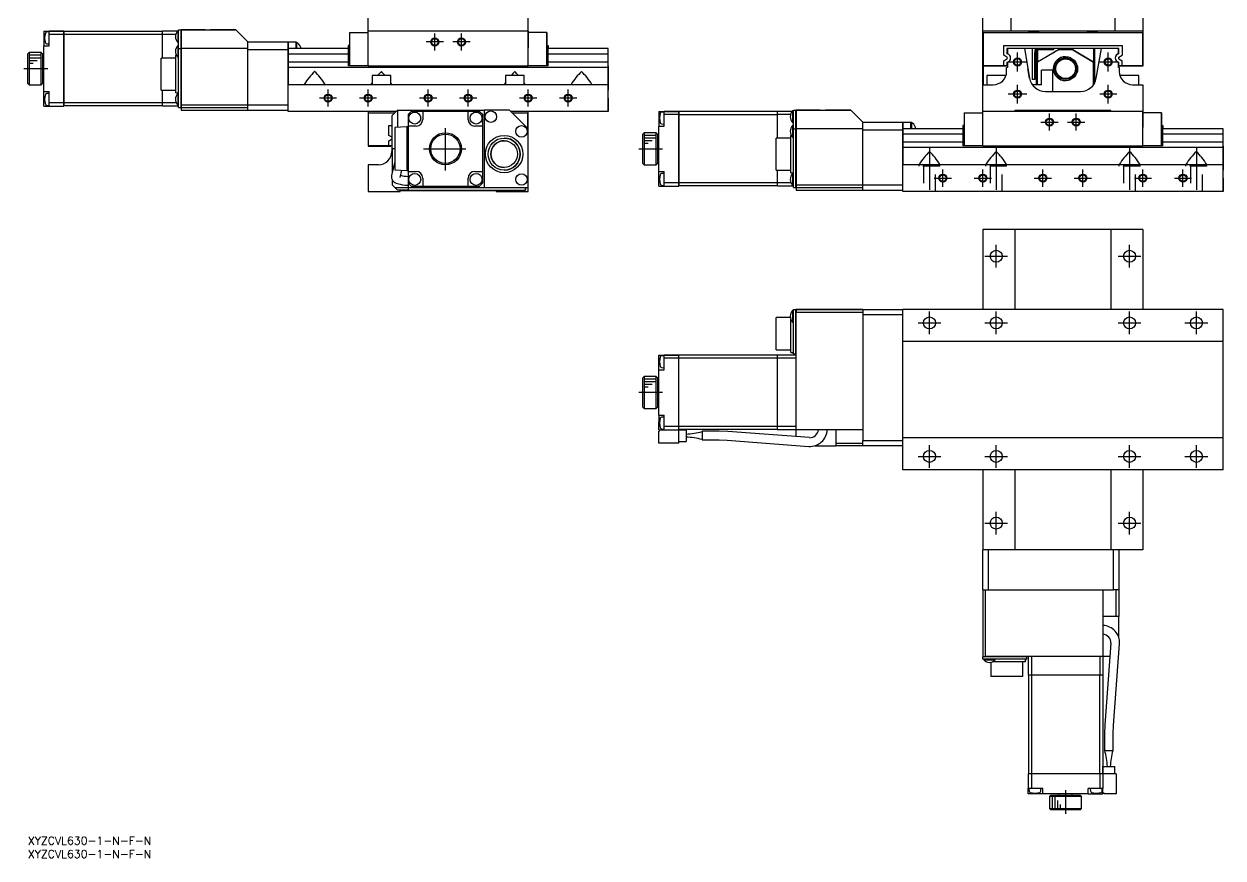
# Model space of a CAD drawing. Extents: x -1 to 917, y -8 to 763.
# Drawn here: x -1.5 to 447.9, y -8 to 304.5 of the extents above; entities that cross this region are included whole.
import ezdxf

# ---------------------------------------------------------------- set-up
doc = ezdxf.new("R2010")
doc.units = 0
doc.header["$LTSCALE"] = 0.5
doc.linetypes.add('CENTER', pattern=[50.8, 31.75, -6.35, 6.35, -6.35])
doc.linetypes.add('DASHED', pattern=[19.05, 12.7, -6.35])
for name, color, linetype in [('MSM_CENTER', 1, 'CENTER'), ('MSM_CONTINUOUS', 7, 'CONTINUOUS'), ('MSM_DASHED', 4, 'DASHED'), ('MSM_NARROW', 5, 'CONTINUOUS'), ('MSM_PART_NUMBER', 7, 'CONTINUOUS')]:
    doc.layers.add(name, color=color, linetype=linetype)
doc.styles.get("Standard").update_dxf_attribs({"font": 'txt.shx', "height": 3, "bigfont": 'bigfont.shx'})

# ---------------------------------------------------------------- blocks, each defined once
blk = doc.blocks.new('*U2')
at = {"layer": 'MSM_PART_NUMBER'}
blk.add_text('XYZCVL630-1-N-F-N', height=3, dxfattribs=at).set_placement((0, -3))
blk = doc.blocks.new('*U3')
at = {"layer": 'MSM_PART_NUMBER'}
blk.add_text('XYZCVL630-1-N-F-N', height=3, dxfattribs=at).set_placement((0, -8))

msp = doc.modelspace()

# ---------------------------------------------------------------- linework, layer by layer
at = {"layer": 'MSM_CENTER'}
for p, q in [((155.73, 297.8), (149.27, 297.8)), ((152.5, 294.57), (152.5, 301.03)), ((165.73, 297.8), (159.27, 297.8)), ((162.5, 294.57), (162.5, 301.03)), ((370.93, 286.8), (370.93, 293.8)), ((404.93, 286.8), (404.93, 293.8)), ((7.45, 287.8), (-1.45, 287.8)), ((374.43, 290.3), (367.43, 290.3)), ((408.43, 290.3), (401.43, 290.3)), ((112.5, 273.57), (112.5, 280.03)), ((127.5, 273.57), (127.5, 280.03)), ((150, 273.57), (150, 280.03)), ((165, 273.57), (165, 280.03)), ((187.5, 273.57), (187.5, 280.03)), ((202.5, 273.57), (202.5, 280.03)), ((370.93, 274.8), (370.93, 281.8)), ((404.93, 274.8), (404.93, 281.8)), ((115.73, 276.8), (109.27, 276.8)), ((130.73, 276.8), (124.27, 276.8)), ((153.23, 276.8), (146.77, 276.8)), ((168.23, 276.8), (161.77, 276.8)), ((190.73, 276.8), (184.27, 276.8)), ((205.73, 276.8), (199.27, 276.8)), ((374.43, 278.3), (367.43, 278.3)), ((408.16, 278.3), (401.7, 278.3)), ((382.93, 264.57), (382.93, 271.03)), ((392.93, 264.57), (392.93, 271.03)), ((156.5, 249.6), (156.5, 266)), ((379.7, 267.8), (386.16, 267.8)), ((389.7, 267.8), (396.16, 267.8)), ((148.3, 257.8), (164.7, 257.8)), ((228.98, 257.8), (237.88, 257.8)), ((337.93, 258.3), (337.93, 239.8)), ((362.93, 258.3), (362.93, 239.8)), ((412.93, 258.3), (412.93, 239.8)), ((437.93, 258.3), (437.93, 239.8)), ((342.93, 243.57), (342.93, 250.03)), ((357.93, 243.57), (357.93, 250.03)), ((380.43, 243.57), (380.43, 250.03)), ((395.43, 243.57), (395.43, 250.03)), ((417.93, 243.57), (417.93, 250.03)), ((432.93, 243.57), (432.93, 250.03)), ((339.7, 246.8), (346.16, 246.8)), ((354.7, 246.8), (361.16, 246.8)), ((377.2, 246.8), (383.66, 246.8)), ((392.2, 246.8), (398.66, 246.8)), ((414.7, 246.8), (421.16, 246.8)), ((429.7, 246.8), (436.16, 246.8)), ((362.93, 213.25), (362.93, 221.75)), ((412.93, 213.25), (412.93, 221.75)), ((358.68, 217.5), (367.18, 217.5)), ((408.68, 217.5), (417.18, 217.5)), ((337.93, 188.25), (337.93, 196.75)), ((362.93, 188.25), (362.93, 196.75)), ((412.93, 188.25), (412.93, 196.75)), ((437.93, 188.25), (437.93, 196.75)), ((333.68, 192.5), (342.18, 192.5)), ((358.68, 192.5), (367.18, 192.5)), ((408.68, 192.5), (417.18, 192.5)), ((433.68, 192.5), (442.18, 192.5)), ((237.88, 166.5), (228.98, 166.5)), ((337.93, 138.25), (337.93, 146.75)), ((362.93, 138.25), (362.93, 146.75)), ((412.93, 138.25), (412.93, 146.75)), ((437.93, 138.25), (437.93, 146.75)), ((333.68, 142.5), (342.18, 142.5)), ((358.68, 142.5), (367.18, 142.5)), ((408.68, 142.5), (417.18, 142.5)), ((433.68, 142.5), (442.18, 142.5)), ((362.93, 113.25), (362.93, 121.75)), ((412.93, 113.25), (412.93, 121.75)), ((358.68, 117.5), (367.18, 117.5)), ((408.68, 117.5), (417.18, 117.5)), ((388.93, 17.45), (388.93, 8.55))]:
    msp.add_line(p, q, dxfattribs=at)
at = {"layer": 'MSM_CONTINUOUS'}
for p, q in [((127.5, 288.8), (127.5, 311.8)), ((187.5, 288.8), (187.5, 311.8)), ((357.93, 288.8), (357.93, 311.8)), ((368.43, 311.8), (368.43, 301.8)), ((407.43, 311.8), (407.43, 301.8)), ((417.93, 311.8), (417.93, 288.8)), ((417.93, 311.8), (417.93, 299.3)), ((6, 301.8), (6, 296.3)), ((6, 301.8), (13.5, 301.8)), ((8, 301.55), (7.01, 301.46)), ((13.5, 301.8), (8, 301.8)), ((8, 296.3), (8, 301.8)), ((13.5, 301.8), (13.5, 273.8)), ((13.5, 273.8), (13.5, 301.8)), ((50.5, 301.7), (13.5, 301.7)), ((50.5, 301.7), (13.5, 301.7)), ((56.06, 301.8), (50.5, 301.8)), ((50.5, 291.8), (50.5, 301.8)), ((56.06, 301.8), (50.5, 301.8)), ((56.5, 301.95), (56.21, 301.95)), ((56.21, 301.95), (56.21, 297.65)), ((56.5, 273.3), (56.5, 302.3)), ((56.5, 302.3), (57.4, 302.3)), ((57.5, 302.2), (57.4, 302.3)), ((57.4, 273.3), (57.4, 302.3)), ((57.5, 302.3), (57.5, 273.3)), ((57.5, 302.3), (78, 302.3)), ((66.5, 302.3), (57.5, 302.3)), ((78, 302.3), (68.5, 302.3)), ((78, 302.3), (82.5, 297.8)), ((82.5, 297.8), (78, 302.3)), ((120.5, 301.3), (120.5, 288.9)), ((120.5, 301.3), (127.5, 301.3)), ((187.5, 301.8), (127.5, 301.8)), ((187.5, 301.45), (187.5, 301.8)), ((187.5, 301.8), (187.5, 295.6)), ((194.5, 301.3), (187.5, 301.3)), ((194.5, 288.9), (194.5, 301.3)), ((194.5, 301.3), (194.5, 295.3)), ((375.13, 301.8), (357.93, 301.8)), ((358.13, 301.3), (417.73, 301.3)), ((358.13, 288.9), (358.13, 301.3)), ((397.13, 301.8), (375.13, 301.8)), ((375.13, 301.45), (375.13, 301.8)), ((375.13, 301.45), (375.13, 301.8)), ((378.73, 301.45), (375.13, 301.45)), ((378.73, 301.8), (378.73, 301.45)), ((417.93, 301.8), (397.13, 301.8)), ((397.13, 301.45), (397.13, 301.8)), ((397.13, 301.45), (397.13, 301.8)), ((400.73, 301.45), (397.13, 301.45)), ((400.73, 301.8), (400.73, 301.45)), ((417.73, 301.3), (417.73, 288.9)), ((7.01, 297.13), (8, 297.05)), ((13.5, 300.6), (8, 300.6)), ((50.5, 300.56), (13.5, 300.56)), ((55.41, 300.6), (50.5, 300.6)), ((56.21, 297.65), (56.5, 297.65)), ((82.5, 272.3), (82.5, 297.8)), ((82.5, 297.8), (100.5, 297.8)), ((97.5, 271.8), (97.5, 297.8)), ((97.5, 291.8), (97.5, 297.8)), ((97.5, 297.7), (97.5, 281.8)), ((100.5, 297.8), (100.5, 295.3)), ((100.5, 295.3), (100.5, 297.8)), ((100.7, 297.65), (100.5, 297.65)), ((100.7, 297.65), (100.7, 295.3)), ((0.5, 293.8), (0, 293.3)), ((0, 282.3), (0, 293.3)), ((5, 293.8), (0.5, 293.8)), ((0.5, 293.8), (0.5, 281.8)), ((5, 281.8), (5, 293.8)), ((5.5, 293.3), (5, 293.8)), ((5.5, 293.3), (5.5, 282.3)), ((6, 279.3), (6, 296.3)), ((6, 296.3), (8, 296.3)), ((55.5, 278.8), (55.5, 292.8)), ((55.7, 292.8), (55.5, 292.8)), ((56.5, 296.45), (56.21, 296.45)), ((56.21, 296.45), (56.21, 292.15)), ((56.21, 292.15), (56.5, 292.15)), ((56.5, 295.3), (57.4, 295.3)), ((57.5, 295.26), (57.4, 295.3)), ((82.5, 295.3), (57.5, 295.3)), ((97.5, 294.8), (82.5, 294.8)), ((120, 295.3), (97.5, 295.3)), ((97.5, 293.33), (120, 293.33)), ((102.15, 296.02), (102.15, 295.3)), ((120.5, 296.5), (120, 296.5)), ((120, 296.5), (120, 288.9)), ((120.5, 292.82), (120, 292.82)), ((194.5, 296.5), (195, 296.5)), ((194.5, 292.82), (195, 292.82)), ((195, 288.9), (195, 296.5)), ((195, 296.5), (195, 295.3)), ((217.5, 295.3), (195, 295.3)), ((195, 293.33), (217.5, 293.33)), ((217.5, 271.8), (217.5, 295.3)), ((217.5, 291.8), (217.5, 295.3)), ((217.5, 291.8), (217.5, 295.3)), ((365.73, 296.5), (410.13, 296.5)), ((365.73, 292.82), (365.73, 296.5)), ((366.92, 292.13), (365.73, 292.82)), ((373.48, 295.3), (366.93, 295.3)), ((366.93, 295.3), (366.93, 293.37)), ((367.13, 295.3), (367.13, 293.33)), ((373.48, 295.3), (375.43, 284.26)), ((408.73, 295.3), (373.48, 295.3)), ((373.48, 295.3), (374.89, 287.3)), ((376.43, 295.3), (376.43, 283.8)), ((384.43, 294.8), (377.43, 294.8)), ((377.43, 294.8), (377.43, 283.8)), ((377.43, 294.8), (377.43, 293.8)), ((377.43, 283.8), (377.43, 293.8)), ((377.93, 294.8), (377.93, 281.8)), ((386.22, 294.8), (378.43, 290.3)), ((378.43, 294.8), (378.43, 290.3)), ((384.43, 295.3), (384.43, 294.8)), ((384.43, 295.3), (384.43, 294.8)), ((391.64, 294.8), (386.22, 294.8)), ((399.43, 290.3), (391.64, 294.8)), ((391.64, 294.8), (399.43, 290.3)), ((399.43, 295.3), (399.43, 290.3)), ((399.43, 295.3), (399.43, 290.3)), ((399.93, 282.7), (399.93, 295.3)), ((399.93, 283.3), (399.93, 295.3)), ((400.43, 284.26), (402.38, 295.3)), ((408.93, 295.3), (408.73, 295.3)), ((408.73, 293.33), (408.73, 295.3)), ((408.73, 293.33), (408.73, 295.3)), ((408.93, 294.8), (408.73, 295)), ((408.73, 295), (408.93, 294.8)), ((408.83, 293.36), (408.83, 295.3)), ((408.93, 293.37), (408.93, 295.3)), ((408.94, 292.13), (410.13, 292.82)), ((410.13, 296.5), (410.13, 292.82)), ((417.93, 296.3), (417.93, 288.8)), ((6, 290.3), (5.5, 290.3)), ((50, 279.8), (50, 291.8)), ((55.5, 291.8), (50, 291.8)), ((120, 290.26), (97.5, 290.26)), ((217.5, 288.3), (97.5, 288.3)), ((120.5, 290.77), (120, 290.77)), ((127.5, 288.9), (120, 288.9)), ((187.5, 288.8), (127.5, 288.8)), ((195, 288.9), (187.5, 288.9)), ((194.5, 290.77), (195, 290.77)), ((217.5, 290.26), (195, 290.26)), ((217.5, 288.8), (217.5, 281.8)), ((217.5, 288.3), (217.5, 288.8)), ((366.53, 288.8), (357.93, 288.8)), ((357.93, 281.8), (357.93, 288.8)), ((358.03, 288.8), (358.03, 281.8)), ((366.93, 288.9), (358.13, 288.9)), ((365.73, 290.77), (366.92, 291.46)), ((365.73, 288.9), (365.73, 290.77)), ((366.53, 288.9), (366.53, 288.8)), ((366.53, 288.9), (366.53, 288.8)), ((367.13, 288.3), (366.83, 288.3)), ((366.83, 286.8), (366.83, 288.3)), ((366.93, 290.22), (366.93, 288.9)), ((367.13, 290.26), (367.13, 288.3)), ((374.8, 287.8), (375.43, 284.26)), ((374.8, 287.8), (374.89, 287.3)), ((374.89, 287.3), (374.8, 287.8)), ((374.89, 287.3), (374.8, 287.8)), ((378.43, 281.8), (378.43, 290.3)), ((399.43, 281.85), (399.43, 290.3)), ((399.43, 281.85), (399.43, 290.3)), ((408.73, 288.3), (408.73, 290.26)), ((408.73, 288.3), (408.73, 290.26)), ((409.03, 288.3), (408.73, 288.3)), ((408.83, 288.3), (408.83, 290.24)), ((408.93, 288.9), (408.93, 290.22)), ((417.73, 288.9), (408.93, 288.9)), ((408.93, 288.9), (408.93, 288.3)), ((408.94, 291.46), (410.13, 290.77)), ((409.03, 288.3), (409.03, 286.8)), ((409.03, 288.3), (409.03, 286.8)), ((409.33, 288.8), (409.33, 288.9)), ((417.93, 288.8), (409.33, 288.8)), ((410.13, 288.9), (410.13, 290.77)), ((5.5, 285.3), (6, 285.3)), ((129, 285.3), (129, 281.8)), ((136, 285.3), (129, 285.3)), ((136, 281.8), (136, 285.3)), ((186, 285.3), (179, 285.3)), ((179, 285.3), (179, 281.8)), ((186, 281.8), (186, 285.3)), ((217.5, 284.26), (217.5, 279.8)), ((366.43, 285.3), (359.43, 285.3)), ((359.43, 285.3), (359.43, 281.8)), ((366.43, 284.84), (366.43, 285.3)), ((374.89, 287.3), (374.93, 287.3)), ((374.93, 287.09), (374.93, 287.3)), ((374.93, 287.09), (374.93, 287.3)), ((375.43, 284.26), (374.93, 287.09)), ((375.43, 284.26), (374.93, 287.09)), ((374.93, 287.09), (375.43, 284.26)), ((374.93, 287.09), (375.43, 284.26)), ((377.43, 283.8), (376.43, 283.8)), ((384.13, 287.3), (379.93, 287.3)), ((379.93, 281.8), (379.93, 287.3)), ((384.13, 279.3), (384.13, 287.3)), ((384.13, 279.3), (384.13, 287.3)), ((399.93, 283.3), (399.43, 283.3)), ((399.93, 282.7), (399.93, 283.3)), ((416.43, 285.3), (409.43, 285.3)), ((409.43, 285.3), (409.43, 284.84)), ((416.43, 281.8), (416.43, 285.3)), ((0, 282.3), (0.5, 281.8)), ((0.5, 281.8), (5, 281.8)), ((5, 281.8), (5.5, 282.3)), ((6, 273.8), (6, 279.3)), ((6, 279.3), (8, 279.3)), ((8, 273.8), (8, 279.3)), ((50, 279.8), (55.5, 279.8)), ((50.5, 273.8), (50.5, 279.8)), ((55.5, 278.8), (56.5, 278.8)), ((217.5, 281.8), (97.5, 281.8)), ((103.76, 281.8), (103.6, 281.93)), ((111.24, 281.8), (111.4, 281.93)), ((128.76, 281.8), (128.6, 281.93)), ((136.24, 281.8), (136.4, 281.93)), ((178.76, 281.8), (178.6, 281.93)), ((186.24, 281.8), (186.4, 281.93)), ((203.76, 281.8), (203.6, 281.93)), ((211.24, 281.8), (211.4, 281.93)), ((217.5, 281.8), (217.5, 279.8)), ((357.93, 281.8), (361.83, 281.8)), ((357.93, 271.8), (357.93, 281.8)), ((379.93, 281.8), (376.46, 281.8)), ((381.34, 279.3), (394.52, 279.3)), ((414.03, 281.8), (417.93, 281.8)), ((417.93, 281.8), (417.93, 271.8)), ((417.93, 281.8), (417.93, 278.3)), ((8, 278.55), (7.01, 278.46)), ((7.01, 274.13), (8, 274.05)), ((13.5, 275), (8, 275)), ((50.5, 275.04), (13.5, 275.04)), ((55.6, 275), (50.5, 275)), ((56.5, 278.45), (56.21, 278.45)), ((56.21, 278.45), (56.21, 274.15)), ((56.21, 274.15), (56.5, 274.15)), ((57.5, 274.3), (97.5, 274.3)), ((217.5, 276.8), (217.5, 271.8)), ((417.93, 275.3), (417.93, 271.8)), ((6, 273.8), (13.5, 273.8)), ((50.5, 273.9), (13.5, 273.9)), ((56.5, 273.8), (50.5, 273.8)), ((56.5, 273.3), (57.4, 273.3)), ((57.4, 273.3), (57.5, 273.4)), ((57.5, 273.3), (82.5, 273.3)), ((57.5, 273.2), (57.6, 273.3)), ((57.5, 273.2), (57.5, 272.3)), ((57.5, 272.3), (97.5, 272.3)), ((138, 271.8), (97.5, 271.8)), ((127.5, 271.8), (127.5, 258.8)), ((127.7, 258.9), (127.7, 271.3)), ((127.7, 271.3), (137.5, 271.3)), ((136.5, 270.3), (138.5, 272.3)), ((136.5, 257.8), (136.5, 270.3)), ((138.5, 272.3), (171, 272.3)), ((138.5, 272.3), (138.5, 265.77)), ((143.7, 271.8), (142.5, 270.6)), ((142.5, 270.6), (142.5, 266.3)), ((148, 271.8), (143.7, 271.8)), ((148, 271.8), (148, 268.8)), ((169.3, 271.8), (148, 271.8)), ((165, 268.8), (165, 271.8)), ((170.5, 270.6), (169.3, 271.8)), ((170.5, 245), (170.5, 270.6)), ((171, 272.3), (171, 243.3)), ((180.5, 272.3), (171, 272.3)), ((187.5, 265.3), (180.5, 272.3)), ((217.5, 271.8), (181, 271.8)), ((181.5, 271.3), (187.3, 271.3)), ((187.3, 271.3), (187.3, 265.5)), ((187.5, 269.3), (187.5, 271.8)), ((187.5, 265.3), (187.5, 271.8)), ((217.5, 271.8), (217.5, 272.1)), ((236.43, 271.8), (243.93, 271.8)), ((236.43, 271.8), (236.43, 266.3)), ((238.43, 271.55), (237.44, 271.46)), ((243.93, 271.8), (238.43, 271.8)), ((238.43, 266.3), (238.43, 271.8)), ((243.93, 270.6), (238.43, 270.6)), ((243.93, 271.8), (243.93, 243.8)), ((243.93, 243.8), (243.93, 271.8)), ((280.93, 271.7), (243.93, 271.7)), ((280.93, 271.7), (243.93, 271.7)), ((280.93, 270.56), (243.93, 270.56)), ((286.49, 271.8), (280.93, 271.8)), ((280.93, 261.8), (280.93, 271.8)), ((286.49, 271.8), (280.93, 271.8)), ((285.84, 270.6), (280.93, 270.6)), ((286.93, 271.95), (286.64, 271.95)), ((286.64, 271.95), (286.64, 267.65)), ((286.93, 272.3), (287.83, 272.3)), ((286.93, 243.3), (286.93, 272.3)), ((287.93, 272.2), (287.83, 272.3)), ((287.83, 243.3), (287.83, 272.3)), ((287.93, 272.3), (308.43, 272.3)), ((287.93, 272.3), (287.93, 243.3)), ((296.93, 272.3), (287.93, 272.3)), ((308.43, 272.3), (298.93, 272.3)), ((308.43, 272.3), (312.93, 267.8)), ((312.93, 267.8), (308.43, 272.3)), ((350.93, 271.3), (357.93, 271.3)), ((350.93, 271.3), (350.93, 258.9)), ((369.93, 271.8), (357.93, 271.8)), ((357.93, 258.8), (357.93, 271.8)), ((405.93, 272.1), (369.93, 272.1)), ((369.93, 272.1), (369.93, 271.8)), ((369.93, 272.1), (369.93, 271.8)), ((417.93, 271.8), (369.93, 271.8)), ((405.93, 271.8), (405.93, 272.1)), ((417.93, 258.8), (417.93, 271.8)), ((417.93, 271.45), (417.93, 271.8)), ((417.93, 271.8), (417.93, 265.8)), ((424.93, 271.3), (417.93, 271.3)), ((424.93, 258.9), (424.93, 271.3)), ((424.93, 271.3), (424.93, 265.3)), ((135.3, 262.82), (135.3, 266.5)), ((135.3, 266.5), (136.5, 266.5)), ((142, 266.01), (137.5, 265.7)), ((137.5, 265.7), (137.5, 249.9)), ((142.5, 266.05), (142, 266.01)), ((142, 266.01), (142, 249.58)), ((145.5, 266.3), (142.5, 266.3)), ((142.5, 266.3), (142.5, 249.3)), ((170.5, 266.3), (167.5, 266.3)), ((170.5, 249.3), (170.5, 266.3)), ((187.5, 265.3), (187.5, 266.3)), ((187.5, 243.3), (187.5, 265.3)), ((236.43, 266.3), (238.43, 266.3)), ((236.43, 249.3), (236.43, 266.3)), ((237.44, 267.13), (238.43, 267.05)), ((286.64, 267.65), (286.93, 267.65)), ((286.93, 266.45), (286.64, 266.45)), ((286.64, 266.45), (286.64, 262.15)), ((286.93, 265.3), (287.83, 265.3)), ((287.93, 265.26), (287.83, 265.3)), ((312.93, 265.3), (287.93, 265.3)), ((312.93, 267.8), (327.93, 267.8)), ((312.93, 242.3), (312.93, 267.8)), ((327.93, 267.8), (330.93, 267.8)), ((327.93, 241.8), (327.93, 267.8)), ((327.93, 265.3), (327.93, 267.8)), ((327.93, 267.7), (327.93, 251.8)), ((327.93, 263.3), (327.93, 265.3)), ((350.43, 265.3), (327.93, 265.3)), ((330.93, 265.3), (330.93, 267.8)), ((330.93, 267.8), (330.93, 265.3)), ((331.13, 267.65), (330.93, 267.65)), ((331.13, 267.65), (331.13, 265.3)), ((332.58, 266.02), (332.58, 265.3)), ((350.93, 266.5), (350.43, 266.5)), ((350.43, 266.5), (350.43, 258.9)), ((424.93, 266.5), (425.43, 266.5)), ((425.43, 258.9), (425.43, 266.5)), ((425.43, 266.5), (425.43, 265.3)), ((447.93, 265.3), (425.43, 265.3)), ((447.93, 241.8), (447.93, 265.3)), ((447.93, 261.8), (447.93, 265.3)), ((447.93, 261.8), (447.93, 265.3)), ((136.49, 262.13), (135.3, 262.82)), ((135.3, 260.77), (136.49, 261.46)), ((135.3, 258.9), (135.3, 260.77)), ((230.93, 263.8), (230.43, 263.3)), ((230.43, 252.3), (230.43, 263.3)), ((235.43, 263.8), (230.93, 263.8)), ((230.93, 263.8), (230.93, 251.8)), ((235.43, 251.8), (235.43, 263.8)), ((235.93, 263.3), (235.43, 263.8)), ((235.93, 263.3), (235.93, 252.3)), ((280.43, 249.8), (280.43, 261.8)), ((285.93, 261.8), (280.43, 261.8)), ((285.93, 248.8), (285.93, 262.8)), ((286.13, 262.8), (285.93, 262.8)), ((286.64, 262.15), (286.93, 262.15)), ((327.93, 264.8), (312.93, 264.8)), ((327.93, 263.33), (350.43, 263.33)), ((350.93, 262.82), (350.43, 262.82)), ((350.93, 260.77), (350.43, 260.77)), ((424.93, 262.82), (425.43, 262.82)), ((424.93, 260.77), (425.43, 260.77)), ((425.43, 263.33), (447.93, 263.33)), ((127.5, 258.8), (136.1, 258.8)), ((136.5, 258.9), (127.7, 258.9)), ((136.1, 258.8), (136.1, 258.9)), ((136.1, 258.8), (136.1, 258.9)), ((136.4, 258.3), (136.4, 256.8)), ((136.4, 258.3), (136.5, 258.3)), ((137.5, 257.8), (136.5, 257.8)), ((136.5, 257.8), (136.5, 248.77)), ((236.43, 260.3), (235.93, 260.3)), ((350.43, 260.26), (327.93, 260.26)), ((447.93, 258.3), (327.93, 258.3)), ((357.93, 258.9), (350.43, 258.9)), ((417.93, 258.8), (357.93, 258.8)), ((425.43, 258.9), (417.93, 258.9)), ((447.93, 260.26), (425.43, 260.26)), ((447.93, 258.8), (447.93, 251.8)), ((447.93, 258.3), (447.93, 258.8)), ((127.5, 251.8), (127.5, 241.8)), ((131.4, 251.8), (127.5, 251.8)), ((137.5, 253.06), (136.28, 247.82)), ((230.43, 252.3), (230.93, 251.8)), ((230.93, 251.8), (235.43, 251.8)), ((235.43, 251.8), (235.93, 252.3)), ((235.93, 255.3), (236.43, 255.3)), ((447.93, 251.8), (327.93, 251.8)), ((334.19, 251.8), (334.03, 251.93)), ((341.67, 251.8), (341.83, 251.93)), ((359.19, 251.8), (359.03, 251.93)), ((366.67, 251.8), (366.83, 251.93)), ((409.19, 251.8), (409.03, 251.93)), ((416.67, 251.8), (416.83, 251.93)), ((434.19, 251.8), (434.03, 251.93)), ((441.67, 251.8), (441.83, 251.93)), ((447.93, 254.26), (447.93, 249.8)), ((447.93, 251.8), (447.93, 249.8)), ((137.5, 249.9), (142, 249.58)), ((139.49, 247.07), (140.11, 249.72)), ((142, 249.58), (142.5, 249.55)), ((142.5, 249.3), (145.5, 249.3)), ((142.5, 249.3), (142.5, 245)), ((167.5, 249.3), (170.5, 249.3)), ((170.5, 245), (170.5, 249.3)), ((236.43, 249.3), (238.43, 249.3)), ((236.43, 243.8), (236.43, 249.3)), ((238.43, 248.55), (237.44, 248.46)), ((238.43, 243.8), (238.43, 249.3)), ((280.43, 249.8), (285.93, 249.8)), ((280.93, 243.8), (280.93, 249.8)), ((285.93, 248.8), (286.93, 248.8)), ((286.93, 248.45), (286.64, 248.45)), ((286.64, 248.45), (286.64, 244.15)), ((136.5, 246.28), (136.5, 244.3)), ((136.5, 244.3), (138.5, 242.3)), ((137.5, 243.3), (142.5, 243.3)), ((142.5, 245), (143.7, 243.8)), ((142.5, 245), (142.5, 243.3)), ((142.5, 243.3), (171, 243.3)), ((142.5, 243.2), (142.6, 243.3)), ((142.5, 243.2), (142.5, 242.3)), ((186.5, 243.2), (142.5, 243.2)), ((143.7, 243.8), (148, 243.8)), ((148, 246.8), (148, 243.8)), ((148, 243.8), (169.3, 243.8)), ((165, 243.8), (165, 246.8)), ((169.3, 243.8), (170.5, 245)), ((169.3, 243.8), (170.5, 245)), ((171, 243.3), (187.5, 243.3)), ((186.5, 243.3), (186.5, 242.3)), ((186.5, 242.3), (186.5, 243.3)), ((187.5, 241.8), (187.5, 243.3)), ((187.5, 241.8), (187.5, 243.3)), ((236.43, 243.8), (243.93, 243.8)), ((237.44, 244.13), (238.43, 244.05)), ((243.93, 245), (238.43, 245)), ((280.93, 245.04), (243.93, 245.04)), ((280.93, 243.9), (243.93, 243.9)), ((286.03, 245), (280.93, 245)), ((286.93, 243.8), (280.93, 243.8)), ((286.64, 244.15), (286.93, 244.15)), ((286.93, 243.3), (287.83, 243.3)), ((287.83, 243.3), (287.93, 243.4)), ((287.93, 244.3), (327.93, 244.3)), ((287.93, 243.3), (312.93, 243.3)), ((287.93, 243.2), (288.03, 243.3)), ((287.93, 243.2), (287.93, 242.3)), ((447.93, 246.8), (447.93, 241.8)), ((127.5, 241.8), (139.5, 241.8)), ((142.5, 242.3), (138.5, 242.3)), ((139.5, 241.8), (139.5, 242.1)), ((139.5, 242.1), (175.5, 242.1)), ((139.5, 241.8), (139.5, 242.1)), ((142.5, 242.3), (186.5, 242.3)), ((175.5, 242.1), (175.5, 241.8)), ((175.5, 241.8), (187.5, 241.8)), ((287.93, 242.3), (327.93, 242.3)), ((447.93, 241.8), (327.93, 241.8)), ((447.93, 241.8), (447.93, 242.1)), ((357.93, 227.5), (357.93, 197.5)), ((369.93, 227.5), (357.93, 227.5)), ((369.93, 227.5), (369.93, 197.5)), ((405.93, 227.5), (369.93, 227.5)), ((405.93, 227.5), (405.93, 197.5)), ((417.93, 227.5), (405.93, 227.5)), ((417.93, 227.5), (417.93, 197.5)), ((280.43, 182.5), (280.43, 194.5)), ((285.77, 194.5), (280.43, 194.5)), ((285.93, 181.5), (285.93, 193.92)), ((286.64, 197.15), (286.64, 192.85)), ((286.93, 197.15), (286.64, 197.15)), ((286.93, 197.5), (287.83, 197.5)), ((286.93, 181), (286.93, 197.5)), ((286.93, 197.5), (287.83, 197.5)), ((287.83, 181), (287.83, 197.5)), ((287.83, 197.5), (287.93, 197.4)), ((287.93, 197.4), (287.83, 197.5)), ((287.93, 197.5), (287.93, 196.5)), ((287.93, 197.5), (312.93, 197.5)), ((312.93, 197.5), (287.93, 197.5)), ((287.93, 196.5), (312.93, 196.5)), ((287.93, 196.5), (288.03, 196.5)), ((287.93, 152.5), (287.93, 196.5)), ((288.03, 196.5), (312.93, 196.5)), ((312.93, 197.5), (312.93, 148.5)), ((312.93, 197.5), (327.93, 197.5)), ((327.93, 195.5), (312.93, 195.5)), ((447.93, 197.5), (327.93, 197.5)), ((327.93, 185.5), (327.93, 197.5)), ((447.93, 185.5), (447.93, 197.5)), ((286.64, 192.85), (286.93, 192.85)), ((447.93, 185.5), (327.93, 185.5)), ((327.93, 149.5), (327.93, 185.5)), ((447.93, 149.5), (447.93, 185.5)), ((236.43, 180.5), (243.93, 180.5)), ((236.43, 177.5), (236.43, 180.5)), ((238.43, 180.25), (237.44, 180.16)), ((238.43, 179.3), (238.43, 180.5)), ((243.93, 180.5), (238.43, 180.5)), ((243.93, 179.3), (243.93, 180.5)), ((280.93, 180.4), (243.93, 180.4)), ((280.93, 180.4), (243.93, 180.4)), ((280.43, 182.5), (285.93, 182.5)), ((280.93, 179.3), (280.93, 180.5)), ((287.93, 180.5), (280.93, 180.5)), ((287.93, 180.5), (280.93, 180.5)), ((285.93, 181.5), (286.93, 181.5)), ((286.64, 181.5), (286.64, 181.35)), ((286.64, 181.35), (286.93, 181.35)), ((286.93, 181), (287.83, 181)), ((287.83, 181), (287.93, 181.1)), ((236.43, 158), (236.43, 177.5)), ((237.44, 175.84), (238.43, 175.75)), ((243.93, 179.3), (238.43, 179.3)), ((238.43, 175), (238.43, 179.3)), ((243.93, 153.7), (243.93, 179.3)), ((280.93, 179.26), (243.93, 179.26)), ((287.93, 179.3), (280.93, 179.3)), ((280.93, 153.7), (280.93, 179.3)), ((230.93, 172.5), (230.43, 172)), ((230.43, 161), (230.43, 172)), ((230.93, 172.5), (230.93, 160.5)), ((235.43, 172.5), (230.93, 172.5)), ((235.43, 160.5), (235.43, 172.5)), ((235.93, 172), (235.43, 172.5)), ((235.93, 172), (235.93, 161)), ((236.43, 175), (238.43, 175)), ((236.43, 169), (235.93, 169)), ((235.93, 164), (236.43, 164)), ((230.43, 161), (230.93, 160.5)), ((230.93, 160.5), (235.43, 160.5)), ((235.43, 160.5), (235.93, 161)), ((236.43, 158), (236.43, 155.5)), ((236.43, 158), (238.43, 158)), ((238.43, 153.7), (238.43, 158)), ((236.43, 152.5), (236.43, 155.5)), ((238.43, 157.25), (237.44, 157.16)), ((237.44, 152.84), (238.43, 152.75)), ((238.43, 152.5), (238.43, 153.7)), ((243.93, 153.7), (238.43, 153.7)), ((280.93, 153.74), (243.93, 153.74)), ((243.93, 147.5), (243.93, 153.7)), ((280.93, 152.5), (280.93, 153.7)), ((287.93, 153.7), (280.93, 153.7)), ((236.43, 152.5), (243.93, 152.5)), ((236.43, 147.5), (236.43, 152)), ((236.43, 152), (236.73, 152)), ((236.73, 152), (236.73, 152.5)), ((280.93, 152.6), (243.93, 152.6)), ((243.93, 152.5), (246.73, 152.5)), ((243.93, 152.5), (246.73, 152.5)), ((246.73, 152.5), (246.73, 148.1)), ((252.73, 151.95), (252.73, 148.65)), ((259.12, 151.95), (252.73, 151.95)), ((252.73, 148.65), (259.12, 148.65)), ((262.38, 151.83), (259.12, 151.95)), ((259.12, 148.65), (262.14, 148.54)), ((262.14, 148.54), (292.71, 146.24)), ((292.95, 149.53), (262.38, 151.83)), ((287.83, 152.5), (280.93, 152.5)), ((287.83, 152.5), (287.93, 152.6)), ((312.83, 152.5), (287.93, 152.5)), ((287.93, 149.91), (287.93, 152.5)), ((302.93, 146.5), (302.93, 152.5)), ((312.93, 152.5), (312.83, 152.5)), ((312.93, 146.5), (312.93, 148.5)), ((312.93, 148.5), (327.93, 148.5)), ((447.93, 149.5), (327.93, 149.5)), ((327.93, 137.5), (327.93, 149.5)), ((447.93, 137.5), (447.93, 149.5)), ((243.93, 147.5), (236.43, 147.5)), ((243.93, 148.1), (246.73, 148.1)), ((295, 146.5), (302.93, 146.5)), ((302.93, 147.5), (312.93, 147.5)), ((312.93, 146.5), (302.93, 146.5)), ((327.83, 146.5), (312.93, 146.5)), ((447.93, 137.5), (327.93, 137.5)), ((357.93, 137.5), (357.93, 107.5)), ((369.93, 137.5), (369.93, 107.5)), ((405.93, 137.5), (405.93, 107.5)), ((417.93, 137.5), (417.93, 107.5)), ((369.93, 107.5), (357.93, 107.5)), ((357.93, 92.5), (357.93, 107.5)), ((359.93, 107.5), (359.93, 92.5)), ((405.93, 107.5), (369.93, 107.5)), ((417.93, 107.5), (405.93, 107.5)), ((406.93, 92.5), (406.93, 107.5)), ((408.93, 107.5), (408.93, 92.5)), ((357.93, 92.5), (406.93, 92.5)), ((357.93, 92.5), (357.93, 67.5)), ((358.93, 67.6), (358.93, 92.5)), ((358.93, 67.5), (358.93, 92.5)), ((402.93, 92.5), (402.93, 92.4)), ((402.93, 92.4), (402.93, 67.5)), ((408.93, 92.5), (406.93, 92.5)), ((407.93, 82.5), (407.93, 92.5)), ((408.93, 92.5), (408.93, 82.5)), ((407.93, 82.5), (402.93, 82.5)), ((408.93, 82.5), (407.93, 82.5)), ((408.93, 74.57), (408.93, 82.5)), ((405.9, 72.53), (403.6, 41.96)), ((406.89, 41.71), (409.19, 72.28)), ((357.93, 67.5), (358.93, 67.5)), ((358.03, 67.5), (357.93, 67.4)), ((358.93, 67.5), (358.93, 67.6)), ((402.93, 67.5), (358.93, 67.5)), ((374.43, 67.4), (374.33, 67.5)), ((374.93, 67.5), (374.93, 60.5)), ((374.93, 67.5), (374.93, 60.5)), ((376.13, 67.5), (376.13, 60.5)), ((401.73, 67.5), (401.73, 60.5)), ((402.93, 67.4), (402.83, 67.5)), ((405.52, 67.5), (402.93, 67.5)), ((374.43, 67.4), (357.93, 67.4)), ((357.93, 66.5), (357.93, 67.4)), ((374.43, 66.5), (357.93, 66.5)), ((358.28, 66.5), (358.28, 66.21)), ((358.28, 66.21), (362.58, 66.21)), ((360.93, 65.34), (360.93, 60)), ((373.93, 65.5), (361.51, 65.5)), ((362.58, 66.21), (362.58, 66.5)), ((372.93, 60), (372.93, 65.5)), ((373.93, 65.5), (373.93, 66.5)), ((373.93, 66.21), (374.08, 66.21)), ((374.08, 66.21), (374.08, 66.5)), ((374.43, 66.5), (374.43, 67.4)), ((402.93, 67.4), (402.93, 60.5)), ((372.93, 60), (360.93, 60)), ((376.13, 60.5), (374.93, 60.5)), ((375.03, 60.5), (375.03, 23.5)), ((375.03, 60.5), (375.03, 23.5)), ((401.73, 60.5), (376.13, 60.5)), ((376.17, 60.5), (376.17, 23.5)), ((401.69, 60.5), (401.69, 23.5)), ((402.93, 60.5), (401.73, 60.5)), ((402.83, 60.5), (402.83, 23.5)), ((403.6, 41.96), (403.48, 38.69)), ((406.78, 38.69), (406.89, 41.71)), ((403.48, 38.69), (403.48, 32.3)), ((406.78, 32.3), (406.78, 38.69)), ((403.48, 32.3), (406.78, 32.3)), ((376.13, 23.5), (374.93, 23.5)), ((374.93, 23.5), (374.93, 18)), ((374.93, 23.5), (374.93, 18)), ((376.13, 23.5), (376.13, 18)), ((401.73, 23.5), (376.13, 23.5)), ((401.73, 23.5), (401.73, 18)), ((402.93, 23.5), (401.73, 23.5)), ((402.93, 26.3), (407.33, 26.3)), ((402.93, 23.5), (402.93, 26.3)), ((402.93, 23.5), (402.93, 18)), ((407.93, 23.5), (402.93, 23.5)), ((407.33, 23.5), (407.33, 26.3)), ((407.93, 23.5), (407.93, 16)), ((380.43, 18), (374.93, 18)), ((374.93, 16), (374.93, 18)), ((375.18, 18), (375.27, 17.01)), ((379.59, 17.01), (379.68, 18)), ((380.43, 16), (380.43, 18)), ((402.93, 18), (397.43, 18)), ((397.43, 16), (397.43, 18)), ((398.18, 18), (398.27, 17.01)), ((402.59, 17.01), (402.68, 18)), ((402.93, 16), (402.93, 18)), ((380.43, 16), (374.93, 16)), ((397.43, 16), (380.43, 16)), ((383.43, 15.5), (382.93, 15)), ((394.93, 15), (382.93, 15)), ((382.93, 15), (382.93, 10.5)), ((383.43, 15.5), (394.43, 15.5)), ((386.43, 16), (386.43, 15.5)), ((391.43, 15.5), (391.43, 16)), ((394.93, 15), (394.43, 15.5)), ((394.93, 10.5), (394.93, 15)), ((397.43, 16), (402.93, 16)), ((403.43, 16.3), (402.93, 16.3)), ((403.43, 16), (403.43, 16.3)), ((407.93, 16), (403.43, 16)), ((382.93, 10.5), (394.93, 10.5)), ((382.93, 10.5), (383.43, 10)), ((394.43, 10), (383.43, 10)), ((394.43, 10), (394.93, 10.5))]:
    msp.add_line(p, q, dxfattribs=at)
for centre, radius in [((152.5, 297.8), 1.23), ((162.5, 297.8), 1.23), ((388.93, 287.8), 4.5), ((370.93, 290.3), 1.23), ((388.93, 287.8), 4), ((388.93, 287.8), 3.7), ((404.93, 290.3), 1.23), ((370.93, 278.3), 1.23), ((404.93, 278.3), 1.23), ((112.5, 276.8), 1.23), ((127.5, 276.8), 1.23), ((150, 276.8), 1.23), ((165, 276.8), 1.23), ((187.5, 276.8), 1.23), ((202.5, 276.8), 1.23), ((145, 269.3), 2.25), ((168, 269.3), 2.25), ((173.5, 269.8), 2.15), ((185, 264.3), 2.15), ((382.93, 267.8), 1.23), ((392.93, 267.8), 1.23), ((156.5, 257.8), 6), ((156.5, 257.8), 5.5), ((178.5, 255.8), 7), ((178.5, 255.8), 6), ((178.5, 255.8), 5), ((145, 246.3), 2.25), ((168, 246.3), 2.25), ((185, 246.3), 2.15), ((342.93, 246.8), 1.23), ((357.93, 246.8), 1.23), ((380.43, 246.8), 1.23), ((395.43, 246.8), 1.23), ((417.93, 246.8), 1.23), ((432.93, 246.8), 1.23), ((362.93, 217.5), 2.25), ((412.93, 217.5), 2.25), ((337.93, 192.5), 2.25), ((362.93, 192.5), 2.25), ((412.93, 192.5), 2.25), ((437.93, 192.5), 2.25), ((337.93, 142.5), 2.25), ((362.93, 142.5), 2.25), ((412.93, 142.5), 2.25), ((437.93, 142.5), 2.25), ((362.93, 117.5), 2.25), ((412.93, 117.5), 2.25)]:
    msp.add_circle(centre, radius, dxfattribs=at)
for centre, radius, start, end in [((12.3, 299.3), 6, 162.3708, 197.6292), ((7.06, 300.96), 0.5, 95, 162.3708), ((58.3, 299.8), 3, 134.22, 225.78), ((7.06, 297.63), 0.5, 197.6292, 265), ((99.14, 294.8), 3.25, 22.061, 61.2734), ((58.3, 294.3), 3, 134.22, 225.78), ((366.73, 291.8), 0.388, 300, 60), ((366.73, 291.8), 1.59, 75.406, 82.7624), ((366.73, 291.8), 1.59, 284.594, 75.406), ((380.93, 294.8), 2.85, 180, 208.6943), ((388.93, 287.8), 7.5, 51.3689, 128.631), ((388.93, 287.8), 4.5, 90, 270), ((396.93, 294.8), 2.85, 331.3055, 10.1042), ((409.13, 291.8), 1.59, 97.2376, 262.7624), ((409.13, 291.8), 1.59, 104.594, 255.406), ((409.13, 291.8), 0.388, 120, 240), ((366.73, 291.8), 1.59, 277.2376, 284.594), ((129.93, 264.84), 31.38, 135.6092, 147.0188), ((85.07, 264.84), 31.38, 32.9812, 44.3908), ((154.93, 264.84), 31.38, 135.6092, 139.326), ((110.07, 264.84), 31.38, 40.674, 44.3908), ((204.93, 264.84), 31.38, 135.6092, 139.326), ((160.07, 264.84), 31.38, 40.674, 44.3908), ((229.93, 264.84), 31.38, 135.6092, 147.0188), ((185.07, 264.84), 31.38, 32.9812, 44.3908), ((361.83, 286.8), 5, 270, 0), ((381.34, 285.3), 6, 190, 270), ((381.34, 285.3), 6, 190, 270), ((394.52, 285.3), 6, 270, 350), ((414.03, 286.8), 5, 180.0003, 269.9997), ((414.03, 286.8), 5, 180, 270), ((154.93, 264.84), 31.38, 145.7006, 147.0188), ((110.07, 264.84), 31.38, 32.9812, 34.2994), ((204.93, 264.84), 31.38, 145.7006, 147.0188), ((160.07, 264.84), 31.38, 32.9812, 34.2994), ((380.93, 280.8), 2.85, 151.3058, 159.459), ((12.3, 276.3), 6, 162.3708, 197.6292), ((7.06, 277.96), 0.5, 95, 162.3708), ((7.06, 274.63), 0.5, 197.6292, 265), ((58.3, 276.3), 3, 134.22, 225.78), ((242.73, 269.3), 6, 162.3708, 197.6292), ((237.49, 270.96), 0.5, 95, 162.3708), ((288.73, 269.8), 3, 134.22, 225.78), ((145.5, 268.8), 2.5, 270, 360), ((167.5, 268.8), 2.5, 180, 270), ((237.49, 267.63), 0.5, 197.6292, 265), ((288.73, 264.3), 3, 134.22, 225.78), ((329.57, 264.8), 3.25, 22.061, 61.2734), ((178.5, 255.8), 5, 90, 270), ((178.5, 255.8), 6, 270, 90), ((131.4, 256.8), 5, 270, 0), ((360.36, 234.84), 31.38, 135.6092, 147.0188), ((315.5, 234.84), 31.38, 32.9812, 44.3908), ((385.36, 234.84), 31.38, 135.6092, 147.0188), ((340.5, 234.84), 31.38, 32.9812, 44.3908), ((435.36, 234.84), 31.38, 135.6092, 147.0188), ((390.5, 234.84), 31.38, 32.9812, 44.3908), ((460.36, 234.84), 31.38, 135.6092, 147.0188), ((415.5, 234.84), 31.38, 32.9812, 44.3908), ((138.91, 247.43), 2.67, 172.8096, 260.973), ((142.53, 257.36), 9.91, 253.2914, 269.8447), ((145.5, 246.8), 2.5, 360, 90), ((167.5, 246.8), 2.5, 90, 180), ((242.73, 246.3), 6, 162.3708, 197.6292), ((237.49, 247.96), 0.5, 95, 162.3708), ((288.73, 246.3), 3, 134.22, 225.78), ((142.56, 257.43), 13.28, 252.1748, 269.7441), ((237.49, 244.63), 0.5, 197.6292, 265), ((288.73, 195), 3, 134.22, 225.78), ((242.73, 178), 6, 162.3708, 197.6292), ((237.49, 179.67), 0.5, 95, 162.3708), ((288.73, 183.5), 3, 199.4712, 201.0395), ((288.73, 183.5), 3, 221.8103, 225.78), ((237.49, 176.33), 0.5, 197.6292, 265), ((242.73, 155), 6, 162.3708, 197.6292), ((237.49, 156.67), 0.5, 95, 162.3708), ((237.49, 153.33), 0.5, 197.6292, 265), ((245.27, 179.71), 28.89, 272.8902, 284.9579), ((245.32, 121.16), 28.62, 74.9841, 87.1678), ((293.08, 152.72), 6.49, 266.7108, 358.0467), ((293.08, 152.71), 3.19, 267.716, 356.1801), ((402.71, 72.65), 6.49, 356.7108, 88.0467), ((402.72, 72.65), 3.19, 357.716, 86.1801), ((360.43, 68.3), 3, 224.22, 315.78), ((371.93, 68.3), 3, 289.4712, 291.0395), ((371.93, 68.3), 3, 311.8103, 315.78), ((375.72, 24.84), 28.89, 2.8902, 14.9579), ((434.27, 24.89), 28.62, 164.9841, 177.1678), ((375.76, 17.06), 0.5, 185, 252.3708), ((377.43, 22.3), 6, 252.3708, 287.6292), ((379.1, 17.06), 0.5, 287.6292, 355), ((398.76, 17.06), 0.5, 185, 252.3708), ((400.43, 22.3), 6, 252.3708, 287.6292), ((402.1, 17.06), 0.5, 287.6292, 355)]:
    msp.add_arc(centre, radius, start, end, dxfattribs=at)
at = {"layer": 'MSM_DASHED'}
for p, q in [((334.03, 251.3), (334.03, 251.93)), ((341.83, 251.3), (341.83, 251.93)), ((359.03, 251.3), (359.03, 251.93)), ((366.83, 251.3), (366.83, 251.93)), ((409.03, 251.3), (409.03, 251.93)), ((416.83, 251.3), (416.83, 251.93)), ((434.03, 251.3), (434.03, 251.93)), ((441.83, 251.3), (441.83, 251.93)), ((341.83, 251.3), (334.03, 251.3)), ((335.68, 251.3), (335.68, 241.8)), ((340.18, 241.8), (340.18, 251.3)), ((366.83, 251.3), (359.03, 251.3)), ((360.68, 251.3), (360.68, 241.8)), ((365.18, 241.8), (365.18, 251.3)), ((416.83, 251.3), (409.03, 251.3)), ((410.68, 251.3), (410.68, 241.8)), ((415.18, 241.8), (415.18, 251.3)), ((441.83, 251.3), (434.03, 251.3)), ((435.68, 251.3), (435.68, 241.8)), ((440.18, 241.8), (440.18, 251.3))]:
    msp.add_line(p, q, dxfattribs=at)
at = {"layer": 'MSM_NARROW'}
for p, q in [((5, 292.8), (0.5, 292.8)), ((5, 291.8), (0.5, 291.8)), ((3.5, 290.8), (0.5, 290.8)), ((2, 289.8), (0.5, 289.8)), ((235.43, 262.8), (230.93, 262.8)), ((235.43, 261.8), (230.93, 261.8)), ((233.93, 260.8), (230.93, 260.8)), ((232.43, 259.8), (230.93, 259.8)), ((235.43, 171.5), (230.93, 171.5)), ((235.43, 170.5), (230.93, 170.5)), ((233.93, 169.5), (230.93, 169.5)), ((232.43, 168.5), (230.93, 168.5)), ((383.93, 15), (383.93, 10.5)), ((384.93, 15), (384.93, 10.5)), ((385.93, 13.5), (385.93, 10.5)), ((386.93, 12), (386.93, 10.5))]:
    msp.add_line(p, q, dxfattribs=at)
for centre in [(152.5, 297.8), (162.5, 297.8), (370.93, 290.3), (404.93, 290.3), (370.93, 278.3), (404.93, 278.3), (112.5, 276.8), (127.5, 276.8), (150, 276.8), (165, 276.8), (187.5, 276.8), (202.5, 276.8), (382.93, 267.8), (392.93, 267.8), (342.93, 246.8), (357.93, 246.8), (380.43, 246.8), (395.43, 246.8), (417.93, 246.8), (432.93, 246.8)]:
    msp.add_circle(centre, 1.5, dxfattribs=at)

# ---------------------------------------------------------------- block references
at = {"layer": 'MSM_CONTINUOUS'}
for name in ['*U2', '*U3']:
    msp.add_blockref(name, (0, 0), dxfattribs=at)

doc.saveas('drawing.dxf')
